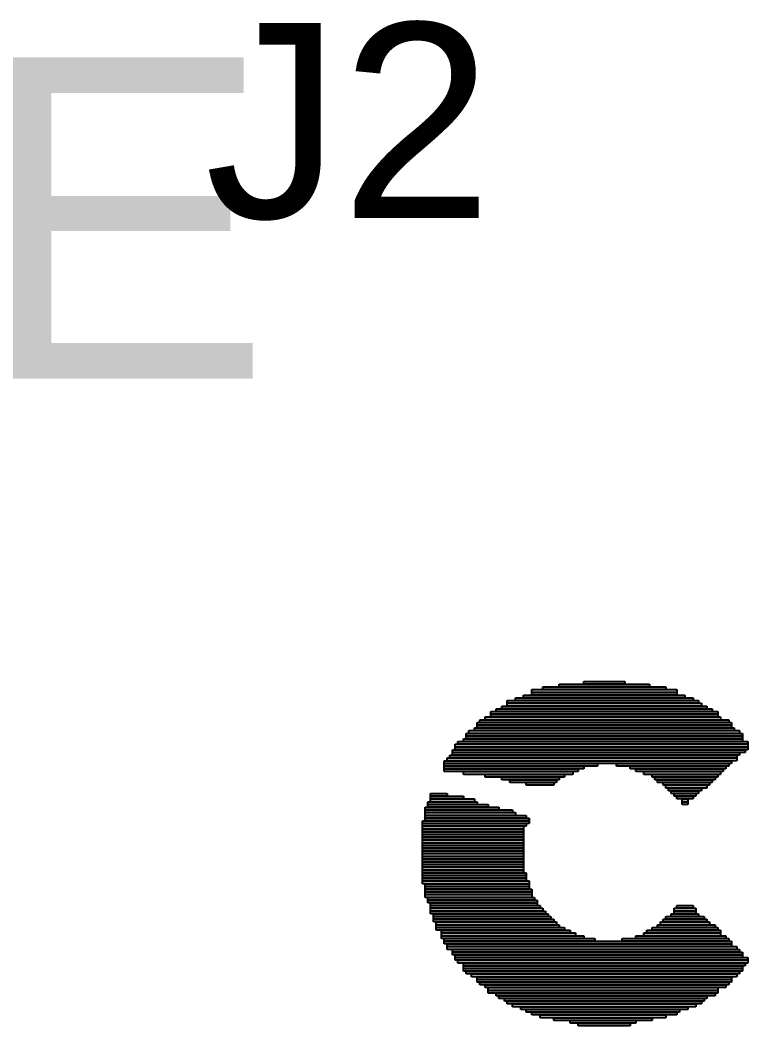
# Model space of a CAD drawing. Header units: millimetres. Extents: x -3 to 5381, y -54 to 5355.
# Drawn here: x 9.46 to 13.49, y -8.87 to -3.3 of the extents above; entities that cross this region are included whole.
import ezdxf

# ---------------------------------------------------------------- set-up
doc = ezdxf.new("R2010")
doc.units = ezdxf.units.MM
doc.layers.add('TopOverlay', color=2, linetype='Continuous')
doc.styles.add('Arial', font='', dxfattribs={"height": 0.2})
doc.styles.get('Arial').set_extended_font_data('Arial')

msp = doc.modelspace()

# ---------------------------------------------------------------- linework, layer by layer
at = {"layer": 'TopOverlay'}
for p, q in [((12.2907, -7.0277), (12.2907, -7.0124)), ((12.2907, -7.0124), (13.0928, -7.0124)), ((12.3511, -7.0124), (12.3511, -6.9974)), ((12.3511, -6.9974), (13.0324, -6.9974)), ((13.0324, -7.0124), (12.3511, -7.0124)), ((12.4421, -6.9974), (12.4421, -6.9822)), ((12.4421, -6.9822), (12.9414, -6.9822)), ((12.9414, -6.9974), (12.4421, -6.9974)), ((12.5782, -6.9822), (12.5782, -6.967)), ((12.5782, -6.967), (12.8053, -6.967)), ((12.8053, -6.9822), (12.5782, -6.9822)), ((12.8053, -6.967), (12.8053, -6.9822)), ((12.9414, -6.9822), (12.9414, -6.9974)), ((13.0324, -6.9974), (13.0324, -7.0124)), ((13.0928, -7.0124), (13.0928, -7.0277)), ((12.1543, -7.0881), (12.1543, -7.0731)), ((12.1543, -7.0731), (13.214, -7.0731)), ((12.1997, -7.0731), (12.1997, -7.0579)), ((12.1997, -7.0579), (13.1837, -7.0579)), ((13.1837, -7.0731), (12.1997, -7.0731)), ((12.2452, -7.0579), (12.2452, -7.0427)), ((12.2452, -7.0427), (13.1383, -7.0427)), ((13.1383, -7.0579), (12.2452, -7.0579)), ((13.0928, -7.0277), (12.2907, -7.0277)), ((12.2907, -7.0427), (12.2907, -7.0277)), ((12.2907, -7.0277), (13.0928, -7.0277)), ((13.0928, -7.0427), (12.2907, -7.0427)), ((13.0928, -7.0277), (13.0928, -7.0427)), ((13.1383, -7.0427), (13.1383, -7.0579)), ((13.1837, -7.0579), (13.1837, -7.0731)), ((13.214, -7.0731), (13.214, -7.0881)), ((12.0938, -7.1336), (12.0938, -7.1184)), ((12.0938, -7.1184), (13.2897, -7.1184)), ((12.1241, -7.1184), (12.1241, -7.1034)), ((12.1241, -7.1034), (13.2594, -7.1034)), ((13.2594, -7.1184), (12.1241, -7.1184)), ((12.1543, -7.1034), (12.1543, -7.0881)), ((12.1543, -7.0881), (13.2292, -7.0881)), ((13.214, -7.0881), (12.1543, -7.0881)), ((13.2292, -7.1034), (12.1543, -7.1034)), ((13.2292, -7.0881), (13.2292, -7.1034)), ((13.2594, -7.1034), (13.2594, -7.1184)), ((13.2897, -7.1184), (13.2897, -7.1336)), ((12.0029, -7.194), (12.0029, -7.1791)), ((12.0029, -7.1791), (13.3806, -7.1791)), ((12.0331, -7.1791), (12.0331, -7.1638)), ((12.0331, -7.1638), (13.3351, -7.1638)), ((13.3351, -7.1791), (12.0331, -7.1791)), ((12.0633, -7.1488), (12.0633, -7.1336)), ((12.0633, -7.1336), (13.3199, -7.1336)), ((13.3199, -7.1488), (12.0633, -7.1488)), ((12.0633, -7.1638), (12.0633, -7.1488)), ((12.0633, -7.1488), (13.3199, -7.1488)), ((13.3199, -7.1638), (12.0633, -7.1638)), ((13.2897, -7.1336), (12.0938, -7.1336)), ((13.3199, -7.1336), (13.3199, -7.1488)), ((13.3199, -7.1488), (13.3199, -7.1638)), ((13.3351, -7.1638), (13.3351, -7.1791)), ((13.3806, -7.1791), (13.3806, -7.194)), ((11.9424, -7.2547), (11.9424, -7.2395)), ((11.9424, -7.2395), (13.441, -7.2395)), ((11.9727, -7.2395), (11.9727, -7.2245)), ((11.9727, -7.2245), (13.4108, -7.2245)), ((13.4108, -7.2395), (11.9727, -7.2395)), ((11.9877, -7.2093), (11.9877, -7.194)), ((11.9877, -7.194), (13.3958, -7.194)), ((13.3958, -7.2093), (11.9877, -7.2093)), ((11.9877, -7.2245), (11.9877, -7.2093)), ((11.9877, -7.2093), (13.3958, -7.2093)), ((13.3958, -7.2245), (11.9877, -7.2245)), ((13.3806, -7.194), (12.0029, -7.194)), ((13.3958, -7.194), (13.3958, -7.2093)), ((13.3958, -7.2093), (13.3958, -7.2245)), ((13.4108, -7.2245), (13.4108, -7.2395)), ((13.441, -7.2395), (13.441, -7.2547)), ((11.912, -7.3002), (11.912, -7.285)), ((11.912, -7.285), (13.4563, -7.285)), ((11.9272, -7.2697), (11.9272, -7.2547)), ((11.9272, -7.2547), (13.4563, -7.2547)), ((13.4563, -7.2697), (11.9272, -7.2697)), ((11.9272, -7.285), (11.9272, -7.2697)), ((11.9272, -7.2697), (13.4563, -7.2697)), ((13.4563, -7.285), (11.9272, -7.285)), ((13.441, -7.2547), (11.9424, -7.2547)), ((13.4563, -7.2547), (13.4563, -7.2697)), ((13.4563, -7.2697), (13.4563, -7.285)), ((13.4563, -7.285), (13.4563, -7.3002)), ((11.8515, -7.3607), (11.8515, -7.3454)), ((11.8515, -7.3454), (13.4715, -7.3454)), ((11.8668, -7.3304), (11.8668, -7.3152)), ((11.8668, -7.3152), (13.4865, -7.3152)), ((13.4865, -7.3304), (11.8668, -7.3304)), ((11.8668, -7.3454), (11.8668, -7.3304)), ((11.8668, -7.3304), (13.4865, -7.3304)), ((13.4865, -7.3454), (11.8668, -7.3454)), ((11.8817, -7.3152), (11.8817, -7.3002)), ((11.8817, -7.3002), (13.4865, -7.3002)), ((13.4865, -7.3152), (11.8817, -7.3152)), ((13.4563, -7.3002), (11.912, -7.3002)), ((13.4715, -7.3454), (13.4715, -7.3607)), ((13.4865, -7.3002), (13.4865, -7.3152)), ((13.4865, -7.3152), (13.4865, -7.3304)), ((13.4865, -7.3304), (13.4865, -7.3454)), ((11.806, -7.4211), (11.806, -7.4061)), ((11.806, -7.4061), (13.3958, -7.4061)), ((11.8213, -7.4061), (11.8213, -7.3909)), ((11.8213, -7.3909), (13.4261, -7.3909)), ((13.4261, -7.4061), (11.8213, -7.4061)), ((11.8363, -7.3909), (11.8363, -7.3759)), ((11.8363, -7.3759), (13.4261, -7.3759)), ((13.4261, -7.3909), (11.8363, -7.3909)), ((13.4715, -7.3607), (11.8515, -7.3607)), ((11.8515, -7.3759), (11.8515, -7.3607)), ((11.8515, -7.3607), (13.441, -7.3607)), ((13.441, -7.3759), (11.8515, -7.3759)), ((13.3958, -7.4061), (13.3958, -7.4211)), ((13.4261, -7.3759), (13.4261, -7.3909)), ((13.4261, -7.3909), (13.4261, -7.4061)), ((13.441, -7.3607), (13.441, -7.3759)), ((13.3958, -7.4211), (11.806, -7.4211)), ((11.806, -7.4364), (11.806, -7.4211)), ((11.806, -7.4211), (12.6539, -7.4211)), ((12.6539, -7.4364), (11.806, -7.4364)), ((11.806, -7.4516), (11.806, -7.4364)), ((11.806, -7.4364), (12.5782, -7.4364)), ((12.5782, -7.4516), (11.806, -7.4516)), ((11.806, -7.4666), (11.806, -7.4516)), ((11.806, -7.4516), (12.548, -7.4516)), ((12.548, -7.4516), (12.548, -7.4666)), ((12.5782, -7.4364), (12.5782, -7.4516)), ((12.6539, -7.4211), (12.6539, -7.4364)), ((12.7598, -7.4364), (12.7598, -7.4211)), ((12.7598, -7.4211), (13.3806, -7.4211)), ((13.3806, -7.4364), (12.7598, -7.4364)), ((12.8355, -7.4516), (12.8355, -7.4364)), ((12.8355, -7.4364), (13.3654, -7.4364)), ((13.3654, -7.4516), (12.8355, -7.4516)), ((12.8657, -7.4666), (12.8657, -7.4516)), ((12.8657, -7.4516), (13.3504, -7.4516)), ((13.3504, -7.4516), (13.3504, -7.4666)), ((13.3654, -7.4364), (13.3654, -7.4516)), ((13.3806, -7.4211), (13.3806, -7.4364)), ((12.548, -7.4666), (11.806, -7.4666)), ((11.912, -7.4818), (11.912, -7.4666)), ((11.912, -7.4666), (12.5178, -7.4666)), ((12.5178, -7.4818), (11.912, -7.4818)), ((12.0331, -7.4968), (12.0331, -7.4818)), ((12.0331, -7.4818), (12.4723, -7.4818)), ((12.4723, -7.4968), (12.0331, -7.4968)), ((12.1241, -7.5121), (12.1241, -7.4968)), ((12.1241, -7.4968), (12.4421, -7.4968)), ((12.4421, -7.5121), (12.1241, -7.5121)), ((12.1695, -7.5273), (12.1695, -7.5121)), ((12.1695, -7.5121), (12.4268, -7.5121)), ((12.4268, -7.5121), (12.4268, -7.5273)), ((12.4421, -7.4968), (12.4421, -7.5121)), ((12.4723, -7.4818), (12.4723, -7.4968)), ((12.5178, -7.4666), (12.5178, -7.4818)), ((13.3504, -7.4666), (12.8657, -7.4666)), ((12.9112, -7.4818), (12.9112, -7.4666)), ((12.9112, -7.4666), (13.3351, -7.4666)), ((13.3351, -7.4818), (12.9112, -7.4818)), ((12.9567, -7.4968), (12.9567, -7.4818)), ((12.9567, -7.4818), (13.3199, -7.4818)), ((13.3199, -7.4968), (12.9567, -7.4968)), ((12.9719, -7.5121), (12.9719, -7.4968)), ((12.9719, -7.4968), (13.3049, -7.4968)), ((13.3049, -7.5121), (12.9719, -7.5121)), ((12.9869, -7.5273), (12.9869, -7.5121)), ((12.9869, -7.5121), (13.2897, -7.5121)), ((13.2897, -7.5121), (13.2897, -7.5273)), ((13.3049, -7.4968), (13.3049, -7.5121)), ((13.3199, -7.4818), (13.3199, -7.4968)), ((13.3351, -7.4666), (13.3351, -7.4818)), ((12.4268, -7.5273), (12.1695, -7.5273)), ((12.2602, -7.5423), (12.2602, -7.5273)), ((12.2602, -7.5273), (12.4116, -7.5273)), ((12.4116, -7.5423), (12.2602, -7.5423)), ((12.4116, -7.5273), (12.4116, -7.5423)), ((13.2897, -7.5273), (12.9869, -7.5273)), ((13.0171, -7.5423), (13.0171, -7.5273)), ((13.0171, -7.5273), (13.2747, -7.5273)), ((13.2747, -7.5423), (13.0171, -7.5423)), ((13.0324, -7.5575), (13.0324, -7.5423)), ((13.0324, -7.5423), (13.2594, -7.5423)), ((13.2594, -7.5575), (13.0324, -7.5575)), ((13.0476, -7.5725), (13.0476, -7.5575)), ((13.0476, -7.5575), (13.2292, -7.5575)), ((13.2292, -7.5725), (13.0476, -7.5725)), ((13.0626, -7.5877), (13.0626, -7.5725)), ((13.0626, -7.5725), (13.214, -7.5725)), ((13.214, -7.5725), (13.214, -7.5877)), ((13.2292, -7.5575), (13.2292, -7.5725)), ((13.2594, -7.5423), (13.2594, -7.5575)), ((13.2747, -7.5273), (13.2747, -7.5423)), ((11.7304, -7.603), (11.7304, -7.5877)), ((11.7304, -7.5877), (11.8213, -7.5877)), ((11.8213, -7.603), (11.7304, -7.603)), ((11.7304, -7.618), (11.7304, -7.603)), ((11.7304, -7.603), (11.912, -7.603)), ((11.912, -7.618), (11.7304, -7.618)), ((11.7304, -7.6332), (11.7304, -7.618)), ((11.7304, -7.618), (11.9727, -7.618)), ((11.8213, -7.5877), (11.8213, -7.603)), ((11.912, -7.603), (11.912, -7.618)), ((11.9727, -7.618), (11.9727, -7.6332)), ((13.214, -7.5877), (13.0626, -7.5877)), ((13.0778, -7.603), (13.0778, -7.5877)), ((13.0778, -7.5877), (13.199, -7.5877)), ((13.199, -7.603), (13.0778, -7.603)), ((13.0928, -7.618), (13.0928, -7.603)), ((13.0928, -7.603), (13.1837, -7.603)), ((13.1837, -7.618), (13.0928, -7.618)), ((13.1233, -7.6332), (13.1233, -7.618)), ((13.1233, -7.618), (13.1535, -7.618)), ((13.1535, -7.618), (13.1535, -7.6332)), ((13.1837, -7.603), (13.1837, -7.618)), ((13.199, -7.5877), (13.199, -7.603)), ((11.7001, -7.6787), (11.7001, -7.6634)), ((11.7001, -7.6634), (12.1088, -7.6634)), ((12.1088, -7.6787), (11.7001, -7.6787)), ((11.7001, -7.6937), (11.7001, -7.6787)), ((11.7001, -7.6787), (12.1845, -7.6787)), ((11.7154, -7.6482), (11.7154, -7.6332)), ((11.7154, -7.6332), (11.9877, -7.6332)), ((11.9877, -7.6482), (11.7154, -7.6482)), ((11.7154, -7.6634), (11.7154, -7.6482)), ((11.7154, -7.6482), (12.0484, -7.6482)), ((12.0484, -7.6634), (11.7154, -7.6634)), ((11.9727, -7.6332), (11.7304, -7.6332)), ((11.9877, -7.6332), (11.9877, -7.6482)), ((12.0484, -7.6482), (12.0484, -7.6634)), ((12.1088, -7.6634), (12.1088, -7.6787)), ((12.1845, -7.6787), (12.1845, -7.6937)), ((13.1535, -7.6332), (13.1233, -7.6332)), ((13.1233, -7.6482), (13.1233, -7.6332)), ((13.1233, -7.6332), (13.1535, -7.6332)), ((13.1535, -7.6482), (13.1233, -7.6482)), ((13.1535, -7.6332), (13.1535, -7.6482)), ((11.6849, -7.7544), (11.6849, -7.7391)), ((11.6849, -7.7391), (12.2754, -7.7391)), ((12.1845, -7.6937), (11.7001, -7.6937)), ((11.7001, -7.7089), (11.7001, -7.6937)), ((11.7001, -7.6937), (12.1997, -7.6937)), ((12.1997, -7.7089), (11.7001, -7.7089)), ((11.7001, -7.7239), (11.7001, -7.7089)), ((11.7001, -7.7089), (12.2602, -7.7089)), ((12.2602, -7.7239), (11.7001, -7.7239)), ((11.7001, -7.7391), (11.7001, -7.7239)), ((11.7001, -7.7239), (12.2754, -7.7239)), ((12.2754, -7.7391), (11.7001, -7.7391)), ((12.1997, -7.6937), (12.1997, -7.7089)), ((12.2602, -7.7089), (12.2602, -7.7239)), ((12.2754, -7.7239), (12.2754, -7.7391)), ((12.2754, -7.7391), (12.2754, -7.7544)), ((12.2754, -7.7544), (11.6849, -7.7544)), ((11.6849, -7.7694), (11.6849, -7.7544)), ((11.6849, -7.7544), (12.2602, -7.7544)), ((12.2602, -7.7694), (11.6849, -7.7694)), ((11.6849, -7.7846), (11.6849, -7.7694)), ((11.6849, -7.7694), (12.2452, -7.7694)), ((12.2452, -7.7846), (11.6849, -7.7846)), ((11.6849, -7.7996), (11.6849, -7.7846)), ((11.6849, -7.7846), (12.2452, -7.7846)), ((12.2452, -7.7694), (12.2452, -7.7846)), ((12.2452, -7.7846), (12.2452, -7.7996)), ((12.2602, -7.7544), (12.2602, -7.7694)), ((12.2452, -7.7996), (11.6849, -7.7996)), ((11.6849, -7.8148), (11.6849, -7.7996)), ((11.6849, -7.7996), (12.2452, -7.7996)), ((12.2452, -7.8148), (11.6849, -7.8148)), ((11.6849, -7.8301), (11.6849, -7.8148)), ((11.6849, -7.8148), (12.2452, -7.8148)), ((12.2452, -7.8301), (11.6849, -7.8301)), ((11.6849, -7.845), (11.6849, -7.8301)), ((11.6849, -7.8301), (12.2452, -7.8301)), ((12.2452, -7.845), (11.6849, -7.845)), ((11.6849, -7.8603), (11.6849, -7.845)), ((11.6849, -7.845), (12.2452, -7.845)), ((12.2452, -7.7996), (12.2452, -7.8148)), ((12.2452, -7.8148), (12.2452, -7.8301)), ((12.2452, -7.8301), (12.2452, -7.845)), ((12.2452, -7.845), (12.2452, -7.8603)), ((12.2452, -7.8603), (11.6849, -7.8603)), ((11.6849, -7.8753), (11.6849, -7.8603)), ((11.6849, -7.8603), (12.2452, -7.8603)), ((12.2452, -7.8753), (11.6849, -7.8753)), ((11.6849, -7.8905), (11.6849, -7.8753)), ((11.6849, -7.8753), (12.2452, -7.8753)), ((12.2452, -7.8905), (11.6849, -7.8905)), ((11.6849, -7.9058), (11.6849, -7.8905)), ((11.6849, -7.8905), (12.2452, -7.8905)), ((12.2452, -7.9058), (11.6849, -7.9058)), ((11.6849, -7.9207), (11.6849, -7.9058)), ((11.6849, -7.9058), (12.2452, -7.9058)), ((12.2452, -7.8603), (12.2452, -7.8753)), ((12.2452, -7.8753), (12.2452, -7.8905)), ((12.2452, -7.8905), (12.2452, -7.9058)), ((12.2452, -7.9058), (12.2452, -7.9207)), ((12.2452, -7.9207), (11.6849, -7.9207)), ((11.6849, -7.936), (11.6849, -7.9207)), ((11.6849, -7.9207), (12.2452, -7.9207)), ((12.2452, -7.936), (11.6849, -7.936)), ((11.6849, -7.951), (11.6849, -7.936)), ((11.6849, -7.936), (12.2452, -7.936)), ((12.2452, -7.951), (11.6849, -7.951)), ((11.6849, -7.9662), (11.6849, -7.951)), ((11.6849, -7.951), (12.2452, -7.951)), ((12.2452, -7.9207), (12.2452, -7.936)), ((12.2452, -7.936), (12.2452, -7.951)), ((12.2452, -7.951), (12.2452, -7.9662)), ((12.2452, -7.9662), (11.6849, -7.9662)), ((11.6849, -7.9814), (11.6849, -7.9662)), ((11.6849, -7.9662), (12.2452, -7.9662)), ((12.2452, -7.9814), (11.6849, -7.9814)), ((11.6849, -7.9964), (11.6849, -7.9814)), ((11.6849, -7.9814), (12.2452, -7.9814)), ((12.2452, -7.9964), (11.6849, -7.9964)), ((11.6849, -8.0117), (11.6849, -7.9964)), ((11.6849, -7.9964), (12.2452, -7.9964)), ((12.2452, -8.0117), (11.6849, -8.0117)), ((11.6849, -8.0269), (11.6849, -8.0117)), ((11.6849, -8.0117), (12.2452, -8.0117)), ((12.2452, -7.9662), (12.2452, -7.9814)), ((12.2452, -7.9814), (12.2452, -7.9964)), ((12.2452, -7.9964), (12.2452, -8.0117)), ((12.2452, -8.0117), (12.2452, -8.0269)), ((12.2452, -8.0269), (11.6849, -8.0269)), ((11.6849, -8.0419), (11.6849, -8.0269)), ((11.6849, -8.0269), (12.2602, -8.0269)), ((12.2602, -8.0419), (11.6849, -8.0419)), ((11.6849, -8.0571), (11.6849, -8.0419)), ((11.6849, -8.0419), (12.2602, -8.0419)), ((12.2602, -8.0571), (11.6849, -8.0571)), ((11.6849, -8.0721), (11.6849, -8.0571)), ((11.6849, -8.0571), (12.2602, -8.0571)), ((12.2602, -8.0721), (11.6849, -8.0721)), ((11.6849, -8.0874), (11.6849, -8.0721)), ((11.6849, -8.0721), (12.2754, -8.0721)), ((12.2602, -8.0269), (12.2602, -8.0419)), ((12.2602, -8.0419), (12.2602, -8.0571)), ((12.2602, -8.0571), (12.2602, -8.0721)), ((12.2754, -8.0721), (12.2754, -8.0874)), ((12.2754, -8.0874), (11.6849, -8.0874)), ((11.7001, -8.1026), (11.7001, -8.0874)), ((11.7001, -8.0874), (12.2754, -8.0874)), ((12.2754, -8.1026), (11.7001, -8.1026)), ((11.7001, -8.1176), (11.7001, -8.1026)), ((11.7001, -8.1026), (12.2754, -8.1026)), ((12.2754, -8.1176), (11.7001, -8.1176)), ((11.7001, -8.1328), (11.7001, -8.1176)), ((11.7001, -8.1176), (12.2907, -8.1176)), ((12.2754, -8.0874), (12.2754, -8.1026)), ((12.2754, -8.1026), (12.2754, -8.1176)), ((12.2907, -8.1176), (12.2907, -8.1328)), ((12.2907, -8.1328), (11.7001, -8.1328)), ((11.7001, -8.1478), (11.7001, -8.1328)), ((11.7001, -8.1328), (12.2907, -8.1328)), ((12.2907, -8.1478), (11.7001, -8.1478)), ((11.7001, -8.1631), (11.7001, -8.1478)), ((11.7001, -8.1478), (12.2907, -8.1478)), ((12.2907, -8.1631), (11.7001, -8.1631)), ((11.7154, -8.1783), (11.7154, -8.1631)), ((11.7154, -8.1631), (12.3057, -8.1631)), ((12.3057, -8.1783), (11.7154, -8.1783)), ((11.7154, -8.1933), (11.7154, -8.1783)), ((11.7154, -8.1783), (12.3209, -8.1783)), ((12.2907, -8.1328), (12.2907, -8.1478)), ((12.2907, -8.1478), (12.2907, -8.1631)), ((12.3057, -8.1631), (12.3057, -8.1783)), ((12.3209, -8.1783), (12.3209, -8.1933)), ((12.3209, -8.1933), (11.7154, -8.1933)), ((11.7304, -8.2085), (11.7304, -8.1933)), ((11.7304, -8.1933), (12.3209, -8.1933)), ((11.7304, -8.2235), (11.7304, -8.2085)), ((11.7304, -8.2085), (12.3359, -8.2085)), ((12.3209, -8.2085), (11.7304, -8.2085)), ((12.3359, -8.2235), (11.7304, -8.2235)), ((11.7304, -8.2387), (11.7304, -8.2235)), ((11.7304, -8.2235), (12.3511, -8.2235)), ((12.3511, -8.2387), (11.7304, -8.2387)), ((11.7304, -8.254), (11.7304, -8.2387)), ((11.7304, -8.2387), (12.3664, -8.2387)), ((12.3209, -8.1933), (12.3209, -8.2085)), ((12.3359, -8.2085), (12.3359, -8.2235)), ((12.3511, -8.2235), (12.3511, -8.2387)), ((12.3664, -8.2387), (12.3664, -8.254)), ((13.0778, -8.2387), (13.0778, -8.2235)), ((13.0778, -8.2235), (13.199, -8.2235)), ((13.199, -8.2387), (13.0778, -8.2387)), ((13.0778, -8.254), (13.0778, -8.2387)), ((13.0778, -8.2387), (13.199, -8.2387)), ((13.0928, -8.2235), (13.0928, -8.2085)), ((13.0928, -8.2085), (13.1837, -8.2085)), ((13.1837, -8.2235), (13.0928, -8.2235)), ((13.1837, -8.2085), (13.1837, -8.2235)), ((13.199, -8.2235), (13.199, -8.2387)), ((13.199, -8.2387), (13.199, -8.254)), ((12.3664, -8.254), (11.7304, -8.254)), ((11.7456, -8.269), (11.7456, -8.254)), ((11.7456, -8.254), (12.3814, -8.254)), ((12.3814, -8.269), (11.7456, -8.269)), ((11.7456, -8.2842), (11.7456, -8.269)), ((11.7456, -8.269), (12.3966, -8.269)), ((12.3966, -8.2842), (11.7456, -8.2842)), ((11.7456, -8.2992), (11.7456, -8.2842)), ((11.7456, -8.2842), (12.4116, -8.2842)), ((12.3814, -8.254), (12.3814, -8.269)), ((12.3966, -8.269), (12.3966, -8.2842)), ((12.4116, -8.2842), (12.4116, -8.2992)), ((13.0171, -8.2992), (13.0171, -8.2842)), ((13.0171, -8.2842), (13.2594, -8.2842)), ((13.0324, -8.2842), (13.0324, -8.269)), ((13.0324, -8.269), (13.2442, -8.269)), ((13.2442, -8.2842), (13.0324, -8.2842)), ((13.0626, -8.269), (13.0626, -8.254)), ((13.0626, -8.254), (13.214, -8.254)), ((13.214, -8.269), (13.0626, -8.269)), ((13.199, -8.254), (13.0778, -8.254)), ((13.214, -8.254), (13.214, -8.269)), ((13.2442, -8.269), (13.2442, -8.2842)), ((13.2594, -8.2842), (13.2594, -8.2992)), ((12.4116, -8.2992), (11.7456, -8.2992)), ((11.7606, -8.3144), (11.7606, -8.2992)), ((11.7606, -8.2992), (12.4268, -8.2992)), ((12.4268, -8.3144), (11.7606, -8.3144)), ((11.7606, -8.3297), (11.7606, -8.3144)), ((11.7606, -8.3144), (12.4421, -8.3144)), ((12.4421, -8.3297), (11.7606, -8.3297)), ((11.7606, -8.3447), (11.7606, -8.3297)), ((11.7606, -8.3297), (12.4723, -8.3297)), ((12.4723, -8.3447), (11.7606, -8.3447)), ((11.7911, -8.3599), (11.7911, -8.3447)), ((11.7911, -8.3447), (12.5025, -8.3447)), ((12.4268, -8.2992), (12.4268, -8.3144)), ((12.4421, -8.3144), (12.4421, -8.3297)), ((12.4723, -8.3297), (12.4723, -8.3447)), ((12.5025, -8.3447), (12.5025, -8.3599)), ((12.9264, -8.3599), (12.9264, -8.3447)), ((12.9264, -8.3447), (13.3351, -8.3447)), ((12.9567, -8.3447), (12.9567, -8.3297)), ((12.9567, -8.3297), (13.3199, -8.3297)), ((13.3199, -8.3447), (12.9567, -8.3447)), ((12.9869, -8.3297), (12.9869, -8.3144)), ((12.9869, -8.3144), (13.3049, -8.3144)), ((13.3049, -8.3297), (12.9869, -8.3297)), ((13.0021, -8.3144), (13.0021, -8.2992)), ((13.0021, -8.2992), (13.2747, -8.2992)), ((13.2747, -8.3144), (13.0021, -8.3144)), ((13.2594, -8.2992), (13.0171, -8.2992)), ((13.2747, -8.2992), (13.2747, -8.3144)), ((13.3049, -8.3144), (13.3049, -8.3297)), ((13.3199, -8.3297), (13.3199, -8.3447)), ((13.3351, -8.3447), (13.3351, -8.3599)), ((12.5025, -8.3599), (11.7911, -8.3599)), ((11.7911, -8.3749), (11.7911, -8.3599)), ((11.7911, -8.3599), (12.5327, -8.3599)), ((12.5327, -8.3749), (11.7911, -8.3749)), ((11.7911, -8.3901), (11.7911, -8.3749)), ((11.7911, -8.3749), (12.5782, -8.3749)), ((12.5782, -8.3901), (11.7911, -8.3901)), ((11.806, -8.4054), (11.806, -8.3901)), ((11.806, -8.3901), (12.6387, -8.3901)), ((12.6387, -8.4054), (11.806, -8.4054)), ((11.806, -8.4204), (11.806, -8.4054)), ((11.806, -8.4054), (13.3958, -8.4054)), ((12.5327, -8.3599), (12.5327, -8.3749)), ((12.5782, -8.3749), (12.5782, -8.3901)), ((12.6387, -8.3901), (12.6387, -8.4054)), ((12.79, -8.4054), (12.79, -8.3901)), ((12.79, -8.3901), (13.3806, -8.3901)), ((13.3806, -8.4054), (12.79, -8.4054)), ((12.8657, -8.3901), (12.8657, -8.3749)), ((12.8657, -8.3749), (13.3654, -8.3749)), ((13.3654, -8.3901), (12.8657, -8.3901)), ((12.9112, -8.3749), (12.9112, -8.3599)), ((12.9112, -8.3599), (13.3351, -8.3599)), ((13.3351, -8.3749), (12.9112, -8.3749)), ((13.3351, -8.3599), (12.9264, -8.3599)), ((13.3351, -8.3599), (13.3351, -8.3749)), ((13.3654, -8.3749), (13.3654, -8.3901)), ((13.3806, -8.3901), (13.3806, -8.4054)), ((13.3958, -8.4054), (13.3958, -8.4204)), ((13.3958, -8.4204), (11.806, -8.4204)), ((11.8213, -8.4356), (11.8213, -8.4204)), ((11.8213, -8.4204), (13.3958, -8.4204)), ((13.3958, -8.4356), (11.8213, -8.4356)), ((11.8213, -8.4506), (11.8213, -8.4356)), ((11.8213, -8.4356), (13.4261, -8.4356)), ((13.4261, -8.4506), (11.8213, -8.4506)), ((11.8515, -8.4658), (11.8515, -8.4506)), ((11.8515, -8.4506), (13.441, -8.4506)), ((13.441, -8.4658), (11.8515, -8.4658)), ((11.8515, -8.4811), (11.8515, -8.4658)), ((11.8515, -8.4658), (13.4563, -8.4658)), ((13.3958, -8.4204), (13.3958, -8.4356)), ((13.4261, -8.4356), (13.4261, -8.4506)), ((13.441, -8.4506), (13.441, -8.4658)), ((13.4563, -8.4658), (13.4563, -8.4811)), ((13.4563, -8.4811), (11.8515, -8.4811)), ((11.8668, -8.496), (11.8668, -8.4811)), ((11.8668, -8.4811), (13.4563, -8.4811)), ((13.4563, -8.496), (11.8668, -8.496)), ((11.8668, -8.5113), (11.8668, -8.496)), ((11.8668, -8.496), (13.4865, -8.496)), ((13.4865, -8.5113), (11.8668, -8.5113)), ((11.8817, -8.5263), (11.8817, -8.5113)), ((11.8817, -8.5113), (13.4865, -8.5113)), ((13.4563, -8.4811), (13.4563, -8.496)), ((13.4865, -8.496), (13.4865, -8.5113)), ((13.4865, -8.5113), (13.4865, -8.5263)), ((13.4865, -8.5263), (11.8817, -8.5263)), ((11.912, -8.5415), (11.912, -8.5263)), ((11.912, -8.5263), (13.4715, -8.5263)), ((13.4715, -8.5415), (11.912, -8.5415)), ((11.912, -8.5568), (11.912, -8.5415)), ((11.912, -8.5415), (13.4563, -8.5415)), ((13.4563, -8.5568), (11.912, -8.5568)), ((11.912, -8.5717), (11.912, -8.5568)), ((11.912, -8.5568), (13.4563, -8.5568)), ((13.4563, -8.5717), (11.912, -8.5717)), ((11.9272, -8.587), (11.9272, -8.5717)), ((11.9272, -8.5717), (13.441, -8.5717)), ((13.441, -8.5717), (13.441, -8.587)), ((13.4563, -8.5415), (13.4563, -8.5568)), ((13.4563, -8.5568), (13.4563, -8.5717)), ((13.4715, -8.5263), (13.4715, -8.5415)), ((13.441, -8.587), (11.9272, -8.587)), ((11.9574, -8.602), (11.9574, -8.587)), ((11.9574, -8.587), (13.4261, -8.587)), ((13.4261, -8.602), (11.9574, -8.602)), ((11.9877, -8.6172), (11.9877, -8.602)), ((11.9877, -8.602), (13.3958, -8.602)), ((13.3958, -8.6172), (11.9877, -8.6172)), ((11.9877, -8.6324), (11.9877, -8.6172)), ((11.9877, -8.6172), (13.3958, -8.6172)), ((13.3958, -8.6324), (11.9877, -8.6324)), ((12.0029, -8.6474), (12.0029, -8.6324)), ((12.0029, -8.6324), (13.3806, -8.6324)), ((13.3806, -8.6324), (13.3806, -8.6474)), ((13.3958, -8.602), (13.3958, -8.6172)), ((13.3958, -8.6172), (13.3958, -8.6324)), ((13.4261, -8.587), (13.4261, -8.602)), ((13.3806, -8.6474), (12.0029, -8.6474)), ((12.0331, -8.6627), (12.0331, -8.6474)), ((12.0331, -8.6474), (13.3654, -8.6474)), ((13.3654, -8.6627), (12.0331, -8.6627)), ((12.0484, -8.6777), (12.0484, -8.6627)), ((12.0484, -8.6627), (13.3199, -8.6627)), ((13.3199, -8.6777), (12.0484, -8.6777)), ((12.0484, -8.6929), (12.0484, -8.6777)), ((12.0484, -8.6777), (13.3199, -8.6777)), ((13.3199, -8.6627), (13.3199, -8.6777)), ((13.3199, -8.6777), (13.3199, -8.6929)), ((13.3654, -8.6474), (13.3654, -8.6627)), ((13.3199, -8.6929), (12.0484, -8.6929)), ((12.0938, -8.7081), (12.0938, -8.6929)), ((12.0938, -8.6929), (13.3049, -8.6929)), ((13.3049, -8.7081), (12.0938, -8.7081)), ((12.1088, -8.7231), (12.1088, -8.7081)), ((12.1088, -8.7081), (13.2594, -8.7081)), ((13.2594, -8.7231), (12.1088, -8.7231)), ((12.139, -8.7384), (12.139, -8.7231)), ((12.139, -8.7231), (13.2442, -8.7231)), ((13.2442, -8.7384), (12.139, -8.7384)), ((12.1543, -8.7533), (12.1543, -8.7384)), ((12.1543, -8.7384), (13.2292, -8.7384)), ((13.2292, -8.7384), (13.2292, -8.7533)), ((13.2442, -8.7231), (13.2442, -8.7384)), ((13.2594, -8.7081), (13.2594, -8.7231)), ((13.3049, -8.6929), (13.3049, -8.7081)), ((13.2292, -8.7533), (12.1543, -8.7533)), ((12.1845, -8.7686), (12.1845, -8.7533)), ((12.1845, -8.7533), (13.199, -8.7533)), ((13.199, -8.7686), (12.1845, -8.7686)), ((12.23, -8.7838), (12.23, -8.7686)), ((12.23, -8.7686), (13.1535, -8.7686)), ((13.1535, -8.7838), (12.23, -8.7838)), ((12.2602, -8.7988), (12.2602, -8.7838)), ((12.2602, -8.7838), (13.1081, -8.7838)), ((13.1081, -8.7988), (12.2602, -8.7988)), ((12.2907, -8.8141), (12.2907, -8.7988)), ((12.2907, -8.7988), (13.0928, -8.7988)), ((13.0928, -8.7988), (13.0928, -8.8141)), ((13.1081, -8.7838), (13.1081, -8.7988)), ((13.1535, -8.7686), (13.1535, -8.7838)), ((13.199, -8.7533), (13.199, -8.7686)), ((13.0928, -8.8141), (12.2907, -8.8141)), ((12.3359, -8.829), (12.3359, -8.8141)), ((12.3359, -8.8141), (13.0324, -8.8141)), ((13.0324, -8.829), (12.3359, -8.829)), ((12.4116, -8.8443), (12.4116, -8.829)), ((12.4116, -8.829), (12.9567, -8.829)), ((12.9567, -8.8443), (12.4116, -8.8443)), ((12.5025, -8.8595), (12.5025, -8.8443)), ((12.5025, -8.8443), (12.8657, -8.8443)), ((12.8657, -8.8443), (12.8657, -8.8595)), ((12.9567, -8.829), (12.9567, -8.8443)), ((13.0324, -8.8141), (13.0324, -8.829)), ((12.8657, -8.8595), (12.5025, -8.8595)), ((12.548, -8.8745), (12.548, -8.8595)), ((12.548, -8.8595), (12.8355, -8.8595)), ((12.8355, -8.8745), (12.548, -8.8745)), ((12.8355, -8.8595), (12.8355, -8.8745))]:
    msp.add_line(p, q, dxfattribs=at)

# ---------------------------------------------------------------- texts
at = {"layer": 'TopOverlay', "style": 'Arial'}
msp.add_text('J2', height=1.0795, dxfattribs=at).set_placement((10.4799, -4.4004))
msp.add_text('+VE', height=1.778, rotation=360, dxfattribs=at).set_placement((6.0884, -5.2895))

doc.saveas('drawing.dxf')
